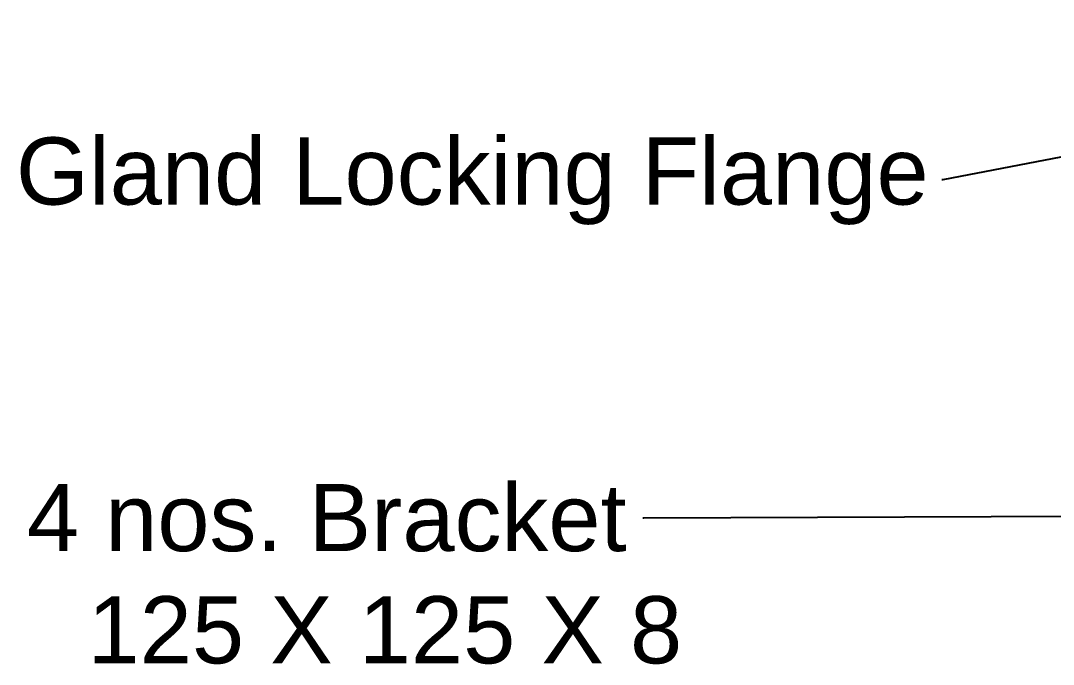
# Model space of a CAD drawing. Header units: millimetres. Extents: x 9612 to 23319, y 1863 to 14354.
# Drawn here: x 21924.2 to 22231.7, y 8829.7 to 9021.4 of the extents above; entities that cross this region are included whole.
import ezdxf

# ---------------------------------------------------------------- set-up
doc = ezdxf.new("R2010")
doc.units = ezdxf.units.MM
doc.header["$MEASUREMENT"] = 0
doc.styles.get("Standard").update_dxf_attribs({"font": 'arial.ttf'})

# ---------------------------------------------------------------- blocks, each defined once
blk = doc.blocks.new('ijkkkkkkkkk')
at = {"linetype": 'ByBlock', "lineweight": -2}
for p, q in [((1090.92276, 356.92549), (843.36682, 309.56446)), ((1090.92276, 356.92549), (843.36682, 309.56446)), ((843.36682, 309.56446), (843.00682, 309.56446)), ((1029.07572, 209.9309), (754.36043, 208.81801)), ((754.36043, 208.81801), (754.00043, 208.81801))]:
    blk.add_line(p, q, dxfattribs=at)
for s, p in [('Gland Locking Flange', (567.35198, 302.16336)), ('4 nos. Bracket', (570.61025, 198.98854)), ('125 X 125 X 8', (588.673, 165.57335))]:
    blk.add_text(s, height=20).set_placement(p)
blk = doc.blocks.new('ertyu')
blk.add_blockref('ijkkkkkkkkk', (1062.05, 1954.63))

msp = doc.modelspace()

# ---------------------------------------------------------------- block references
msp.add_blockref('ertyu', (20293.37592, 6709.80574))

doc.saveas('drawing.dxf')
